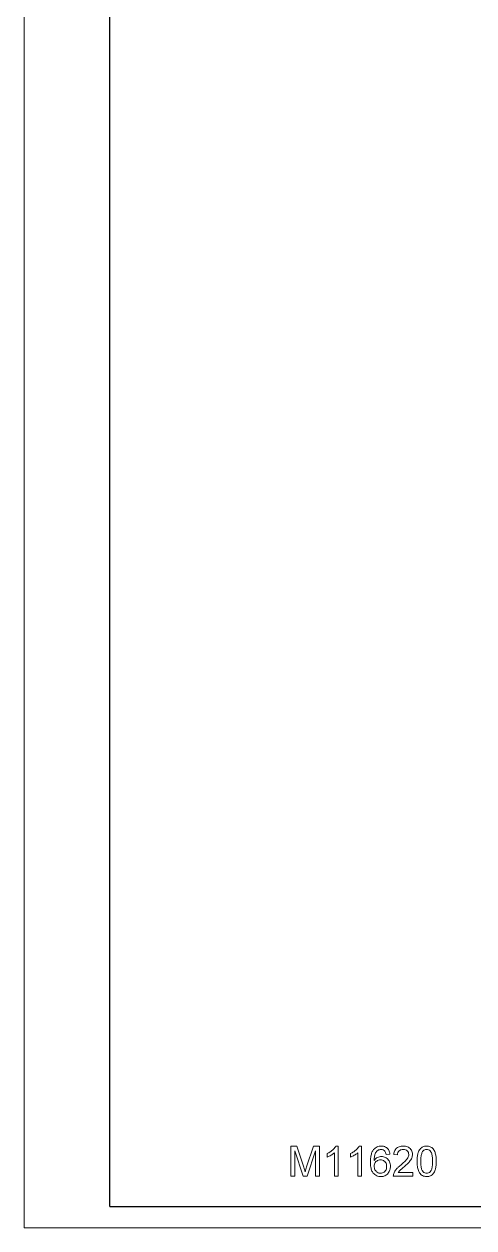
# Model space of a CAD drawing. Extents: x 0 to 297, y 0 to 546.
# Drawn here: x 0 to 104.9, y 0 to 280.6 of the extents above; entities that cross this region are included whole.
import ezdxf

# ---------------------------------------------------------------- set-up
doc = ezdxf.new("R2010")
doc.units = 0

msp = doc.modelspace()

# ---------------------------------------------------------------- linework, layer by layer
at = {"color": 7, "lineweight": 13}
for q in [(0, 420), (297, 0)]:
    msp.add_line((0, 0), q, dxfattribs=at)
at = {"color": 7, "lineweight": 30}
for q in [(20, 415), (292, 5)]:
    msp.add_line((20, 5), q, dxfattribs=at)
at = {"color": 7, "lineweight": 13}
for points in [[(62.21, 12.07), (62.21, 19.07), (63.65, 19.07), (65.24, 14.15), (65.32, 13.88), (65.4, 13.65), (65.46, 13.44), (65.52, 13.27), (65.56, 13.11), (65.61, 13.28), (65.67, 13.48), (65.74, 13.7), (65.82, 13.95), (65.91, 14.23), (67.49, 19.07), (68.92, 19.07), (68.92, 12.07), (67.94, 12.07), (67.94, 18), (66.04, 12.07), (65.07, 12.07), (63.18, 18), (63.18, 12.07)], [(73.29, 12.07), (72.42, 12.07), (72.42, 17.53), (72.28, 17.41), (72.13, 17.29), (71.97, 17.17), (71.78, 17.06), (71.59, 16.94), (71.39, 16.83), (71.19, 16.72), (71.01, 16.64), (70.83, 16.56), (70.67, 16.49), (70.67, 17.32), (70.87, 17.42), (71.07, 17.53), (71.26, 17.64), (71.44, 17.75), (71.62, 17.88), (71.79, 18.01), (71.95, 18.14), (72.16, 18.33), (72.34, 18.52), (72.49, 18.71), (72.62, 18.89), (72.73, 19.07), (73.29, 19.07)], [(78.74, 12.07), (77.86, 12.07), (77.86, 17.53), (77.73, 17.41), (77.58, 17.29), (77.41, 17.17), (77.23, 17.06), (77.03, 16.94), (76.83, 16.83), (76.64, 16.72), (76.45, 16.64), (76.28, 16.56), (76.11, 16.49), (76.11, 17.32), (76.32, 17.42), (76.51, 17.53), (76.71, 17.64), (76.89, 17.75), (77.06, 17.88), (77.23, 18.01), (77.39, 18.14), (77.6, 18.33), (77.78, 18.52), (77.94, 18.71), (78.07, 18.89), (78.17, 19.07), (78.74, 19.07)], [(85.35, 17.23), (84.47, 17.13), (84.41, 17.38), (84.33, 17.59), (84.24, 17.77), (84.14, 17.91), (83.96, 18.08), (83.75, 18.2), (83.52, 18.27), (83.27, 18.29), (83.07, 18.28), (82.87, 18.24), (82.68, 18.18), (82.5, 18.08), (82.36, 17.96), (82.23, 17.82), (82.11, 17.66), (82, 17.48), (81.9, 17.28), (81.84, 17.12), (81.78, 16.94), (81.74, 16.73), (81.7, 16.51), (81.68, 16.27), (81.66, 16), (81.65, 15.72), (81.78, 15.89), (81.92, 16.05), (82.08, 16.19), (82.24, 16.31), (82.42, 16.41), (82.64, 16.51), (82.88, 16.59), (83.12, 16.63), (83.36, 16.64), (83.6, 16.63), (83.84, 16.59), (84.06, 16.53), (84.27, 16.44), (84.47, 16.32), (84.66, 16.18), (84.84, 16.01), (85, 15.82), (85.13, 15.62), (85.25, 15.4), (85.33, 15.16), (85.39, 14.91), (85.43, 14.65), (85.44, 14.37), (85.44, 14.15), (85.41, 13.94), (85.37, 13.73), (85.32, 13.53), (85.24, 13.34), (85.16, 13.15), (85.03, 12.93), (84.89, 12.73), (84.74, 12.56), (84.56, 12.41), (84.37, 12.28), (84.16, 12.17), (83.95, 12.08), (83.72, 12.02), (83.48, 11.99), (83.23, 11.98), (82.97, 11.99), (82.71, 12.02), (82.47, 12.09), (82.25, 12.17), (82.03, 12.28), (81.83, 12.42), (81.64, 12.58), (81.46, 12.76), (81.34, 12.91), (81.24, 13.08), (81.14, 13.26), (81.05, 13.47), (80.98, 13.68), (80.92, 13.92), (80.87, 14.17), (80.83, 14.44), (80.8, 14.72), (80.78, 15.03), (80.78, 15.35), (80.78, 15.65), (80.8, 15.94), (80.82, 16.22), (80.85, 16.48), (80.89, 16.73), (80.94, 16.97), (81, 17.2), (81.07, 17.41), (81.14, 17.61), (81.23, 17.8), (81.32, 17.97), (81.43, 18.13), (81.54, 18.28), (81.71, 18.46), (81.9, 18.62), (82.1, 18.76), (82.32, 18.87), (82.55, 18.96), (82.8, 19.02), (83.05, 19.06), (83.33, 19.07), (83.6, 19.06), (83.85, 19.02), (84.09, 18.95), (84.31, 18.85), (84.52, 18.73), (84.7, 18.58), (84.85, 18.43), (84.98, 18.27), (85.08, 18.09), (85.18, 17.9), (85.25, 17.69), (85.31, 17.47)], [(90.69, 12.95), (90.69, 12.07), (86.12, 12.07), (86.13, 12.28), (86.16, 12.49), (86.22, 12.68), (86.29, 12.88), (86.39, 13.07), (86.49, 13.26), (86.62, 13.44), (86.76, 13.63), (86.87, 13.76), (87, 13.9), (87.14, 14.04), (87.29, 14.19), (87.46, 14.34), (87.65, 14.5), (87.85, 14.66), (88.09, 14.86), (88.31, 15.06), (88.51, 15.25), (88.7, 15.42), (88.86, 15.59), (89.01, 15.74), (89.14, 15.88), (89.25, 16.01), (89.34, 16.13), (89.48, 16.34), (89.59, 16.54), (89.66, 16.75), (89.71, 16.95), (89.72, 17.14), (89.7, 17.38), (89.63, 17.59), (89.52, 17.79), (89.36, 17.96), (89.17, 18.11), (88.95, 18.21), (88.71, 18.27), (88.43, 18.29), (88.2, 18.28), (87.99, 18.24), (87.79, 18.17), (87.62, 18.08), (87.46, 17.96), (87.31, 17.78), (87.19, 17.56), (87.12, 17.31), (87.1, 17.03), (86.22, 17.13), (86.26, 17.39), (86.31, 17.63), (86.39, 17.86), (86.48, 18.07), (86.6, 18.25), (86.74, 18.42), (86.89, 18.58), (87.07, 18.71), (87.26, 18.82), (87.46, 18.91), (87.69, 18.98), (87.93, 19.03), (88.18, 19.06), (88.45, 19.07), (88.73, 19.06), (88.99, 19.03), (89.23, 18.97), (89.45, 18.89), (89.66, 18.79), (89.85, 18.66), (90.02, 18.52), (90.2, 18.32), (90.34, 18.12), (90.45, 17.89), (90.53, 17.66), (90.58, 17.41), (90.6, 17.14), (90.59, 16.93), (90.56, 16.72), (90.51, 16.52), (90.44, 16.32), (90.35, 16.11), (90.23, 15.9), (90.09, 15.69), (89.92, 15.47), (89.81, 15.33), (89.67, 15.19), (89.51, 15.03), (89.33, 14.85), (89.13, 14.67), (88.91, 14.47), (88.67, 14.26), (88.43, 14.06), (88.22, 13.88), (88.03, 13.73), (87.88, 13.6), (87.76, 13.49), (87.66, 13.4), (87.51, 13.25), (87.38, 13.1), (87.27, 12.95)], [(91.67, 15.52), (91.67, 15.79), (91.68, 16.05), (91.69, 16.29), (91.72, 16.53), (91.74, 16.75), (91.78, 16.96), (91.82, 17.16), (91.86, 17.35), (91.92, 17.53), (92.01, 17.78), (92.11, 18), (92.23, 18.21), (92.36, 18.39), (92.5, 18.55), (92.66, 18.69), (92.83, 18.81), (93.02, 18.9), (93.22, 18.98), (93.43, 19.03), (93.66, 19.06), (93.9, 19.07), (94.12, 19.06), (94.33, 19.04), (94.52, 18.99), (94.71, 18.93), (94.89, 18.85), (95.1, 18.72), (95.29, 18.57), (95.45, 18.4), (95.58, 18.2), (95.68, 18.02), (95.77, 17.83), (95.85, 17.62), (95.92, 17.4), (95.98, 17.16), (96.02, 16.98), (96.06, 16.78), (96.09, 16.56), (96.11, 16.33), (96.13, 16.08), (96.14, 15.81), (96.14, 15.52), (96.14, 15.25), (96.13, 15), (96.11, 14.76), (96.09, 14.52), (96.06, 14.3), (96.03, 14.09), (95.99, 13.89), (95.94, 13.7), (95.89, 13.52), (95.8, 13.27), (95.7, 13.05), (95.58, 12.84), (95.45, 12.66), (95.31, 12.5), (95.15, 12.36), (94.98, 12.24), (94.79, 12.15), (94.59, 12.07), (94.38, 12.02), (94.15, 11.99), (93.9, 11.98), (93.63, 11.99), (93.37, 12.03), (93.13, 12.1), (92.91, 12.19), (92.7, 12.32), (92.52, 12.47), (92.35, 12.65), (92.24, 12.81), (92.14, 12.98), (92.05, 13.17), (91.97, 13.37), (91.9, 13.59), (91.84, 13.82), (91.78, 14.07), (91.74, 14.33), (91.71, 14.61), (91.68, 14.9), (91.67, 15.2)], [(92.54, 15.52), (92.54, 15.19), (92.56, 14.89), (92.58, 14.6), (92.6, 14.34), (92.64, 14.11), (92.68, 13.89), (92.73, 13.7), (92.79, 13.54), (92.86, 13.4), (92.93, 13.28), (93.1, 13.09), (93.28, 12.94), (93.47, 12.84), (93.68, 12.77), (93.9, 12.75), (94.13, 12.77), (94.33, 12.84), (94.53, 12.94), (94.71, 13.09), (94.87, 13.28), (94.95, 13.4), (95.01, 13.54), (95.07, 13.71), (95.12, 13.9), (95.17, 14.11), (95.2, 14.34), (95.23, 14.6), (95.25, 14.89), (95.26, 15.19), (95.26, 15.52), (95.26, 15.85), (95.25, 16.15), (95.23, 16.43), (95.2, 16.68), (95.17, 16.91), (95.13, 17.13), (95.08, 17.31), (95.02, 17.48), (94.95, 17.62), (94.88, 17.74), (94.72, 17.94), (94.54, 18.1), (94.34, 18.21), (94.13, 18.27), (93.89, 18.29), (93.67, 18.28), (93.47, 18.22), (93.28, 18.12), (93.1, 17.98), (92.95, 17.81), (92.87, 17.68), (92.8, 17.52), (92.74, 17.34), (92.69, 17.15), (92.64, 16.93), (92.61, 16.69), (92.58, 16.43), (92.56, 16.15), (92.55, 15.85)], [(81.65, 14.39), (81.66, 14.18), (81.7, 13.97), (81.76, 13.76), (81.85, 13.56), (81.96, 13.38), (82.09, 13.21), (82.23, 13.07), (82.39, 12.96), (82.56, 12.87), (82.75, 12.8), (82.95, 12.77), (83.16, 12.75), (83.4, 12.77), (83.63, 12.82), (83.83, 12.91), (84.01, 13.03), (84.18, 13.18), (84.32, 13.36), (84.43, 13.57), (84.51, 13.8), (84.55, 14.06), (84.57, 14.34), (84.55, 14.61), (84.51, 14.86), (84.43, 15.08), (84.32, 15.28), (84.18, 15.46), (84.02, 15.6), (83.83, 15.72), (83.62, 15.8), (83.39, 15.85), (83.13, 15.86), (82.89, 15.85), (82.67, 15.8), (82.46, 15.72), (82.26, 15.6), (82.08, 15.46), (81.93, 15.28), (81.81, 15.09), (81.72, 14.88), (81.67, 14.64)]]:
    msp.add_lwpolyline(points, close=True, dxfattribs=at)

doc.saveas('drawing.dxf')
